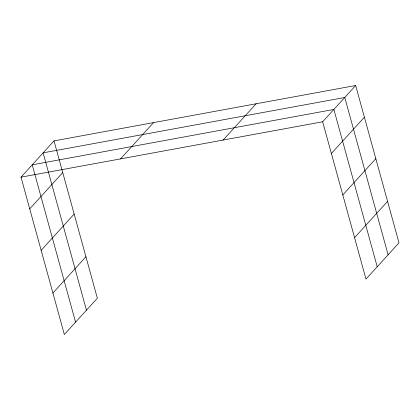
<?xml version="1.0" encoding="UTF-8"?>
<svg xmlns="http://www.w3.org/2000/svg" width="420" height="420" viewBox="0 0 420 420"><rect width="100%" height="100%" fill="white"/><g stroke="black" fill="none" stroke-linecap="round" stroke-linejoin="round"><path stroke-width="0.63" d="M54.012 140.879L97.351 298.216L64.339 334.498L21 177.161L54.012 140.879L355.661 85.502L399 242.839L365.988 279.121L322.649 121.784L355.661 85.502M29.731 208.866L62.743 172.583M120.545 158.886L153.557 122.603M41.155 250.325L74.162 214.042M52.92 293.039L85.927 256.757M223.109 140.059L256.116 103.777M331.385 153.489L364.392 117.206M342.804 194.948L375.816 158.666M354.569 237.662L387.581 201.38M21 177.161L322.649 121.784M388.106 254.814L344.768 97.477L43.118 152.849L86.457 310.191M377.213 266.789L333.874 109.447L32.225 164.824L75.563 322.161"/></g></svg>
